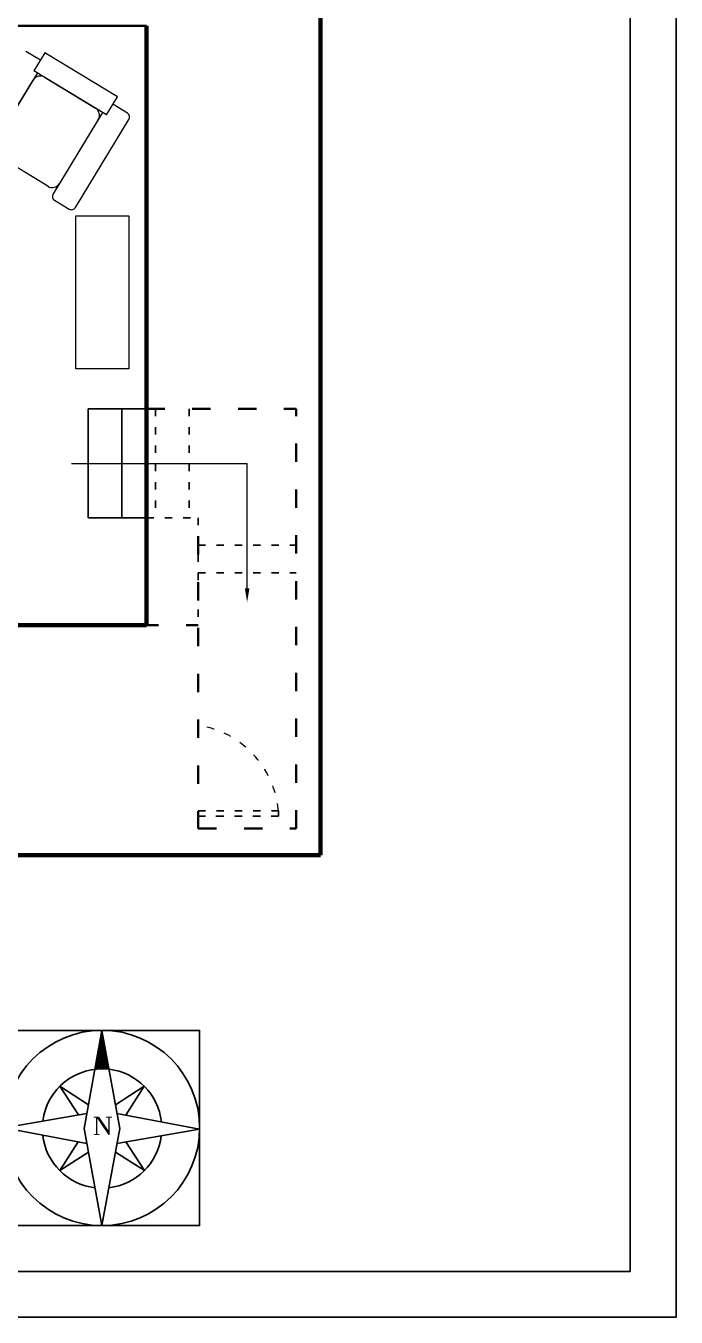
# Model space of a CAD drawing. Header units: millimetres. Extents: x 148 to 2418, y -847 to 707.
# Drawn here: x 2008.2 to 2220.9, y 37.5 to 460.2 of the extents above; entities that cross this region are included whole.
import ezdxf

# ---------------------------------------------------------------- set-up
doc = ezdxf.new("R2010")
doc.units = ezdxf.units.MM
doc.linetypes.add('ACAD_ISO03W100', pattern=[30, 12, -18])
for name, color, linetype in [('A-DECK-LITE', 250, 'Continuous'), ('A-DETL-FINE', 250, 'Continuous'), ('A-DETL-LITE', 250, 'Continuous'), ('A-WALL-EXTR-HEVY', 250, 'Continuous'), ('A-WALL-INTR-MEDM', 250, 'Continuous'), ('Title Blocks', 250, 'Continuous')]:
    doc.layers.add(name, color=color, linetype=linetype)
doc.styles.get("Standard").update_dxf_attribs({"font": 'Arial.ttf'})

msp = doc.modelspace()

# ---------------------------------------------------------------- hatches: boundary and pattern name
at = {"layer": 'Title Blocks'}
h = msp.add_hatch(dxfattribs=at)
h.set_pattern_fill('ANSI31', color=256, scale=0.1)
h.set_pattern_definition([(45, (1548.62127, -1e-14), (-0.2245064, 0.2245064), [])])
h.paths.add_polyline_path([(2033.087, 131.365), (2030.791, 118.617, -0.0589847), (2035.383, 118.622)])

# ---------------------------------------------------------------- linework, layer by layer
at = {"layer": 'A-DECK-LITE', "lineweight": 25}
msp.add_line((2039.594, 334.819), (2039.594, 299.095), dxfattribs=at)
at = {"layer": 'A-DECK-LITE', "linetype": 'ACAD_ISO03W100', "lineweight": 25, "ltscale": 0.2}
for p, q in [((2050.594, 334.819), (2050.594, 299.095)), ((2061.594, 334.819), (2061.594, 299.095))]:
    msp.add_line(p, q, dxfattribs=at)
at = {"layer": 'A-DETL-FINE', "lineweight": 9}
for p, q in [((2008.185, 451.909), (2012.939, 449.02)), ((2014.365, 451.345), (2010.818, 445.508)), ((2038.116, 436.912), (2014.365, 451.345)), ((2011.972, 444.801), (1995.838, 418.214)), ((2034.569, 431.075), (2010.818, 445.508)), ((1997.847, 421.524), (2010.563, 442.449)), ((2014.334, 443.369), (2030.955, 433.269)), ((2034.569, 431.075), (2038.116, 436.912)), ((2033.302, 431.845), (2017.098, 405.182)), ((2041.404, 431.61), (2036.65, 434.499)), ((2031.875, 429.497), (2019.159, 408.573)), ((2024.423, 400.731), (2041.915, 429.515)), ((2015.387, 407.652), (1998.767, 417.753)), ((2017.541, 403.128), (2022.328, 400.219)), ((2023.133, 316.957), (2080.567, 316.957))]:
    msp.add_line(p, q, dxfattribs=at)
msp.add_lwpolyline([(2024.539, 398.002), (2041.885, 398.002), (2041.885, 347.906), (2024.539, 347.906)], close=True, dxfattribs=at)
msp.add_lwpolyline([(2080.567, 276.009), (2080.567, 316.957)], dxfattribs=at)
for centre, radius, start, end in [((2012.909, 441.023), 2.745, 58.71275, 148.71275), ((2029.529, 430.923), 2.745, 328.71275, 58.71275), ((2040.612, 430.307), 1.525, 328.71275, 58.71275), ((2016.813, 409.998), 2.745, 238.71275, 328.71275), ((2018.402, 404.39), 1.525, 148.71275, 238.71275), ((2023.12, 401.523), 1.525, 238.71275, 328.71275)]:
    msp.add_arc(centre, radius, start, end, dxfattribs=at)
at = {"layer": 'A-DETL-FINE', "linetype": 'ACAD_ISO03W100', "lineweight": 9, "ltscale": 0.2}
msp.add_arc((2059.89, 200.571), 31.002, 4.96752, 81.3236, dxfattribs=at)
at = {"layer": 'A-DETL-FINE', "lineweight": 9}
msp.add_solid([(2081.317, 276.009), (2080.567, 271.509), (2079.817, 276.009)], dxfattribs=at)
at = {"layer": 'A-DETL-LITE'}
for p, q in [((2047.594, 334.819), (2028.594, 334.819)), ((2028.594, 334.819), (2028.594, 299.095)), ((2047.594, 299.095), (2028.594, 299.095))]:
    msp.add_line(p, q, dxfattribs=at)
at = {"layer": 'A-DETL-LITE', "linetype": 'ACAD_ISO03W100', "ltscale": 0.2}
for p, q in [((2047.594, 299.095), (2064.567, 299.095)), ((2064.567, 299.095), (2064.567, 261.986))]:
    msp.add_line(p, q, dxfattribs=at)
at = {"layer": 'A-DETL-LITE', "linetype": 'ACAD_ISO03W100', "lineweight": 25, "ltscale": 0.2}
for p, q in [((2064.567, 290.218), (2096.567, 290.218)), ((2064.567, 281.095), (2096.567, 281.095)), ((2096.567, 257.218), (2096.567, 257.218)), ((2096.567, 246.218), (2096.567, 246.218)), ((2064.567, 203.256), (2090.775, 203.256)), ((2090.775, 203.256), (2090.775, 201.427)), ((2064.567, 201.427), (2090.775, 201.427)), ((2090.775, 201.427), (2064.567, 201.427))]:
    msp.add_line(p, q, dxfattribs=at)
at = {"layer": 'A-WALL-EXTR-HEVY', "lineweight": 60}
for p, q in [((2104.567, 555.86), (2104.567, 188.721)), ((2104.567, 555.86), (2104.567, 188.721)), ((2047.594, 334.819), (2047.594, 460.19)), ((2047.594, 264.046), (1996.693, 264.046)), ((1996.693, 188.721), (2104.567, 188.721))]:
    msp.add_line(p, q, dxfattribs=at)
at = {"layer": 'A-WALL-EXTR-HEVY'}
for p, q in [((2014.902, 443.024), (2014.903, 443.026)), ((2104.567, 188.721), (2096.567, 188.721))]:
    msp.add_line(p, q, dxfattribs=at)
at = {"layer": 'A-WALL-EXTR-HEVY', "linetype": 'ACAD_ISO03W100', "lineweight": 30, "ltscale": 0.5}
for p, q in [((2047.594, 334.819), (2096.567, 334.819)), ((2096.567, 197.427), (2096.567, 334.819)), ((2064.567, 293.109), (2064.567, 197.427)), ((2064.567, 197.427), (2096.567, 197.427))]:
    msp.add_line(p, q, dxfattribs=at)
at = {"layer": 'A-WALL-INTR-MEDM', "lineweight": 30}
for p, q in [((1870.706, 460.19), (2047.594, 460.19)), ((2064.567, 293.109), (2064.567, 293.109))]:
    msp.add_line(p, q, dxfattribs=at)
at = {"layer": 'A-WALL-INTR-MEDM', "lineweight": 60}
for p, q in [((2047.594, 334.819), (2047.594, 299.095)), ((2047.594, 299.095), (2047.594, 264.046))]:
    msp.add_line(p, q, dxfattribs=at)
at = {"layer": 'A-WALL-INTR-MEDM', "linetype": 'ACAD_ISO03W100', "lineweight": 30, "ltscale": 0.5}
msp.add_line((2045.567, 264.046), (2064.567, 264.046), dxfattribs=at)
at = {"layer": 'Title Blocks'}
for p, q in [((2205.84, 52.468), (2205.84, 692.113)), ((2001.142, 131.365), (2065.032, 131.365)), ((2027.295, 99.208), (2033.087, 131.365)), ((2033.087, 131.365), (2038.88, 99.208)), ((2028.697, 106.989), (2019.326, 113.061)), ((2019.326, 113.061), (2025.369, 103.651)), ((2046.87, 113.082), (2037.478, 106.991)), ((2040.835, 103.609), (2046.87, 113.082)), ((2001.142, 99.417), (2028.184, 104.144)), ((2037.991, 104.144), (2065.032, 99.064)), ((2028.184, 94.337), (2001.142, 99.417)), ((2033.087, 67.468), (2027.295, 99.208)), ((2038.88, 99.208), (2033.087, 67.468)), ((2065.032, 99.064), (2037.991, 94.337)), ((2025.34, 94.871), (2019.254, 85.464)), ((2046.942, 85.443), (2040.863, 94.839)), ((2019.254, 85.464), (2028.698, 91.522)), ((2037.476, 91.519), (2046.942, 85.443)), ((1711.57, 52.468), (2205.84, 52.468))]:
    msp.add_line(p, q, dxfattribs=at)
for points in [[(1696.57, 707.113), (2220.881, 707.113), (2220.881, 37.469), (1696.57, 37.469)], [(2001.142, 131.365), (2065.032, 131.365), (2065.032, 67.468), (2001.142, 67.468)]]:
    msp.add_lwpolyline(points, close=True, dxfattribs=at)
msp.add_circle((2033.087, 99.417), 31.948, dxfattribs=at)
for start, end in [(83.31311, 172.97073), (6.43572, 83.31311), (186.37761, 263.30256), (276.56861, 353.07568)]:
    msp.add_arc((2033.109, 99.227), 19.528, start, end, dxfattribs=at)

# ---------------------------------------------------------------- texts
at = {"layer": 'Title Blocks', "insert": (2030.081, 103.076), "char_height": 5.99549, "attachment_point": 1}
msp.add_mtext_dynamic_manual_height_columns('{\\fTimes New Roman|b0|i0|c0|p0;N}', width=40.10823, gutter_width=7.494, heights=[0], dxfattribs=at)

doc.saveas('drawing.dxf')
